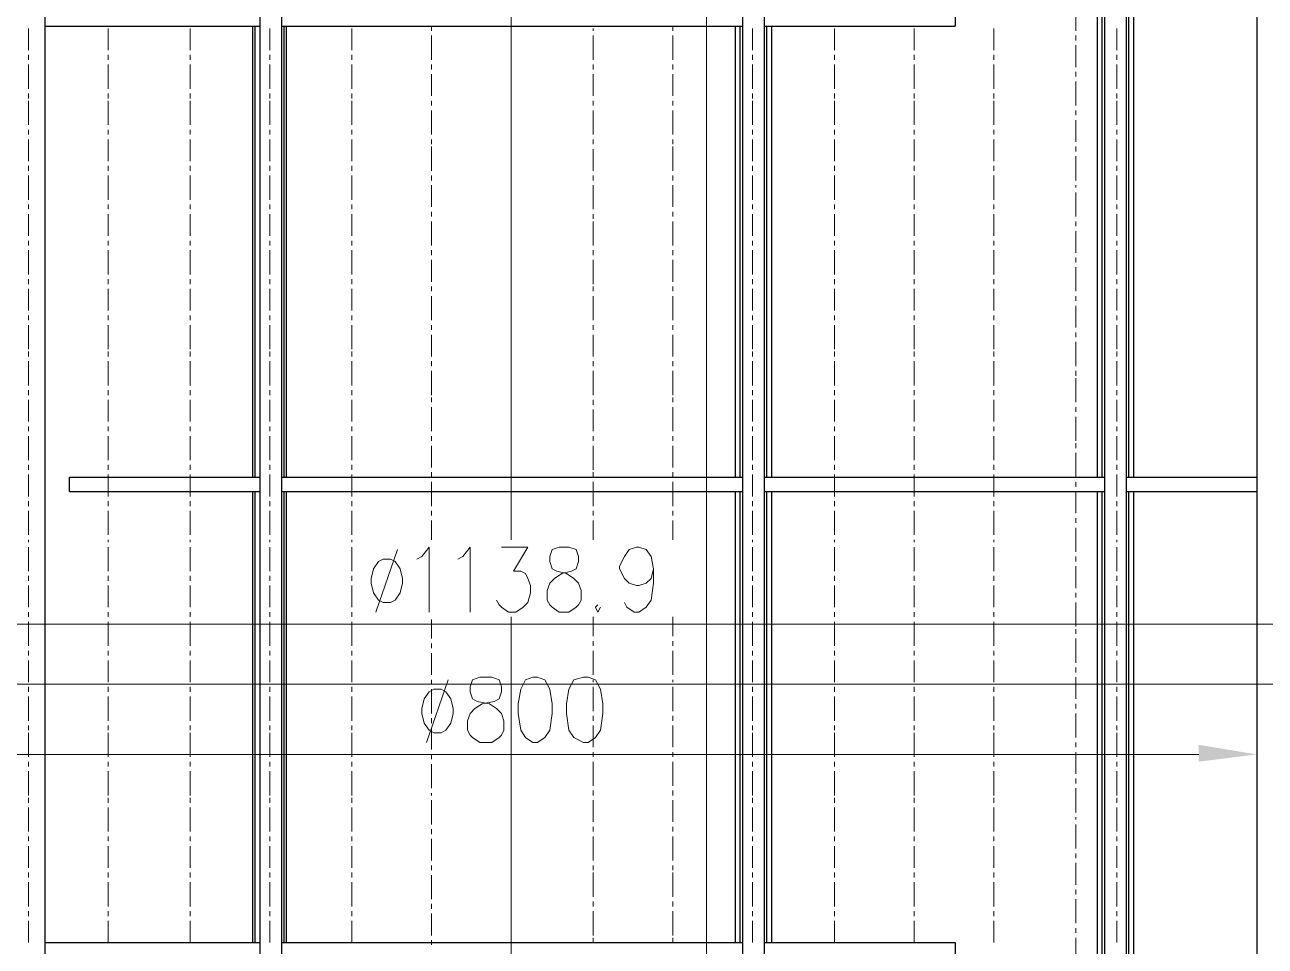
# Model space of a CAD drawing. Header units: millimetres. Extents: x 0 to 825, y 0 to 1167.
# Drawn here: x 196.6 to 289.1, y 680.6 to 749.4 of the extents above; entities that cross this region are included whole.
import ezdxf

# ---------------------------------------------------------------- set-up
doc = ezdxf.new("R2010")
doc.units = ezdxf.units.MM
doc.layers.add('1', color=7, linetype='Continuous')

msp = doc.modelspace()

# ---------------------------------------------------------------- hatches: boundary and pattern name
h = msp.add_hatch(color=0)
h.dxf.hatch_style = 2
h.paths.add_polyline_path([(284.181732, 695.661732), (284.181732, 694.401732), (288.501732, 694.941732)])

# ---------------------------------------------------------------- linework, layer by layer
at = {"layer": '1', "color": 30, "lineweight": 9}
for points in [[(247.461732, 0.141732), (247.461732, 1166.901732)], [(824.541732, 700.197732), (0.141732, 700.197732)]]:
    msp.add_lwpolyline(points, dxfattribs=at)
at = {"layer": '1', "color": 0, "lineweight": 25}
for points in [[(198.141732, 454.281732), (198.141732, 939.561732)], [(288.501732, 933.621732), (288.501732, 491.361732)], [(214.161732, 458.781732), (214.161732, 888.801732)], [(215.781732, 458.781732), (215.781732, 888.801732)], [(250.161732, 458.781732), (250.161732, 888.801732)], [(251.781732, 458.781732), (251.781732, 888.801732)], [(277.161732, 458.781732), (277.161732, 854.241732)], [(278.781732, 458.781732), (278.781732, 854.241732)], [(276.621732, 715.641732), (276.621732, 783.681732)], [(276.981732, 715.641732), (276.981732, 783.681732)], [(278.961732, 715.641732), (278.961732, 783.681732)], [(279.321732, 715.641732), (279.321732, 783.681732)], [(251.781732, 750.381732), (266.001732, 750.381732), (266.001732, 749.301732)], [(198.141732, 749.301732), (214.161732, 749.301732)], [(213.621732, 715.641732), (213.621732, 749.301732)], [(213.801732, 715.641732), (213.801732, 749.301732)], [(215.781732, 749.301732), (250.161732, 749.301732)], [(215.961732, 715.641732), (215.961732, 749.301732)], [(216.141732, 715.641732), (216.141732, 749.301732)], [(249.621732, 715.641732), (249.621732, 749.301732)], [(249.981732, 715.641732), (249.981732, 749.301732)], [(251.781732, 749.301732), (266.001732, 749.301732)], [(251.961732, 715.641732), (251.961732, 749.301732)], [(252.321732, 715.641732), (252.321732, 749.301732)], [(199.941732, 714.561732), (199.941732, 715.641732), (214.161732, 715.641732)], [(215.781732, 715.641732), (250.161732, 715.641732)], [(251.781732, 715.641732), (277.161732, 715.641732)], [(278.781732, 715.641732), (288.501732, 715.641732)], [(199.941732, 714.561732), (214.161732, 714.561732)], [(213.621732, 680.901732), (213.621732, 714.561732)], [(213.801732, 680.901732), (213.801732, 714.561732)], [(215.781732, 714.561732), (250.161732, 714.561732)], [(215.961732, 680.901732), (215.961732, 714.561732)], [(216.141732, 680.901732), (216.141732, 714.561732)], [(249.621732, 680.901732), (249.621732, 714.561732)], [(249.981732, 680.901732), (249.981732, 714.561732)], [(251.781732, 714.561732), (277.161732, 714.561732)], [(251.961732, 680.901732), (251.961732, 714.561732)], [(252.321732, 680.901732), (252.321732, 714.561732)], [(276.621732, 646.341732), (276.621732, 714.561732)], [(276.981732, 646.341732), (276.981732, 714.561732)], [(278.781732, 714.561732), (288.501732, 714.561732)], [(278.961732, 646.341732), (278.961732, 714.561732)], [(279.321732, 646.341732), (279.321732, 714.561732)], [(198.141732, 680.901732), (214.161732, 680.901732)], [(215.781732, 680.901732), (250.161732, 680.901732)], [(251.781732, 680.901732), (266.001732, 680.901732), (266.001732, 679.821732)]]:
    msp.add_lwpolyline(points, dxfattribs=at)
at = {"layer": '1', "color": 0, "lineweight": 9}
for points in [[(232.881732, 755.781732), (232.881732, 710.961732)], [(275.001732, 748.941732), (275.001732, 750.741732)], [(196.881732, 747.501732), (196.881732, 749.121732)], [(202.821732, 747.501732), (202.821732, 749.121732)], [(208.941732, 747.501732), (208.941732, 749.121732)], [(214.881732, 747.501732), (214.881732, 749.121732)], [(221.001732, 747.501732), (221.001732, 749.121732)], [(226.941732, 748.941732), (226.941732, 749.301732)], [(226.941732, 746.781732), (226.941732, 748.581732)], [(239.001732, 748.941732), (239.001732, 749.121732)], [(239.001732, 746.781732), (239.001732, 748.581732)], [(244.941732, 748.941732), (244.941732, 749.301732)], [(244.941732, 746.781732), (244.941732, 748.581732)], [(250.881732, 747.501732), (250.881732, 749.121732)], [(257.001732, 747.501732), (257.001732, 749.121732)], [(262.941732, 747.501732), (262.941732, 749.121732)], [(268.881732, 747.501732), (268.881732, 749.121732)], [(275.001732, 748.221732), (275.001732, 748.581732)], [(278.061732, 747.501732), (278.061732, 749.121732)], [(275.001732, 746.241732), (275.001732, 747.861732)], [(196.881732, 746.781732), (196.881732, 747.141732)], [(202.821732, 746.781732), (202.821732, 747.141732)], [(208.941732, 746.781732), (208.941732, 747.141732)], [(214.881732, 746.781732), (214.881732, 747.141732)], [(221.001732, 746.781732), (221.001732, 747.141732)], [(250.881732, 746.781732), (250.881732, 747.141732)], [(257.001732, 746.781732), (257.001732, 747.141732)], [(262.941732, 746.781732), (262.941732, 747.141732)], [(268.881732, 746.781732), (268.881732, 747.141732)], [(278.061732, 746.781732), (278.061732, 747.141732)], [(196.881732, 744.621732), (196.881732, 746.421732)], [(202.821732, 744.621732), (202.821732, 746.421732)], [(208.941732, 744.621732), (208.941732, 746.421732)], [(214.881732, 744.621732), (214.881732, 746.421732)], [(221.001732, 744.621732), (221.001732, 746.421732)], [(226.941732, 746.061732), (226.941732, 746.421732)], [(239.001732, 746.061732), (239.001732, 746.421732)], [(244.941732, 746.061732), (244.941732, 746.421732)], [(250.881732, 744.621732), (250.881732, 746.421732)], [(257.001732, 744.621732), (257.001732, 746.421732)], [(262.941732, 744.621732), (262.941732, 746.421732)], [(268.881732, 744.621732), (268.881732, 746.421732)], [(275.001732, 745.521732), (275.001732, 745.881732)], [(278.061732, 744.621732), (278.061732, 746.421732)], [(226.941732, 744.081732), (226.941732, 745.701732)], [(239.001732, 744.081732), (239.001732, 745.701732)], [(244.941732, 744.081732), (244.941732, 745.701732)], [(275.001732, 743.361732), (275.001732, 745.161732)], [(196.881732, 743.901732), (196.881732, 744.261732)], [(202.821732, 743.901732), (202.821732, 744.261732)], [(208.941732, 743.901732), (208.941732, 744.261732)], [(214.881732, 743.901732), (214.881732, 744.261732)], [(221.001732, 743.901732), (221.001732, 744.261732)], [(250.881732, 743.901732), (250.881732, 744.261732)], [(257.001732, 743.901732), (257.001732, 744.261732)], [(262.941732, 743.901732), (262.941732, 744.261732)], [(268.881732, 743.901732), (268.881732, 744.261732)], [(278.061732, 743.901732), (278.061732, 744.261732)], [(196.881732, 741.921732), (196.881732, 743.721732)], [(202.821732, 741.921732), (202.821732, 743.721732)], [(208.941732, 741.921732), (208.941732, 743.721732)], [(214.881732, 741.921732), (214.881732, 743.721732)], [(221.001732, 741.921732), (221.001732, 743.721732)], [(226.941732, 743.361732), (226.941732, 743.721732)], [(226.941732, 741.201732), (226.941732, 743.001732)], [(239.001732, 743.361732), (239.001732, 743.721732)], [(239.001732, 741.201732), (239.001732, 743.001732)], [(244.941732, 743.361732), (244.941732, 743.721732)], [(244.941732, 741.201732), (244.941732, 743.001732)], [(250.881732, 741.921732), (250.881732, 743.721732)], [(257.001732, 741.921732), (257.001732, 743.721732)], [(262.941732, 741.921732), (262.941732, 743.721732)], [(268.881732, 741.921732), (268.881732, 743.721732)], [(275.001732, 742.641732), (275.001732, 743.001732)], [(278.061732, 741.921732), (278.061732, 743.721732)], [(275.001732, 740.661732), (275.001732, 742.281732)], [(196.881732, 741.201732), (196.881732, 741.561732)], [(202.821732, 741.201732), (202.821732, 741.561732)], [(208.941732, 741.201732), (208.941732, 741.561732)], [(214.881732, 741.201732), (214.881732, 741.561732)], [(221.001732, 741.201732), (221.001732, 741.561732)], [(250.881732, 741.201732), (250.881732, 741.561732)], [(257.001732, 741.201732), (257.001732, 741.561732)], [(262.941732, 741.201732), (262.941732, 741.561732)], [(268.881732, 741.201732), (268.881732, 741.561732)], [(278.061732, 741.201732), (278.061732, 741.561732)], [(196.881732, 739.221732), (196.881732, 740.841732)], [(202.821732, 739.221732), (202.821732, 740.841732)], [(208.941732, 739.221732), (208.941732, 740.841732)], [(214.881732, 739.221732), (214.881732, 740.841732)], [(221.001732, 739.221732), (221.001732, 740.841732)], [(226.941732, 740.481732), (226.941732, 740.841732)], [(226.941732, 738.501732), (226.941732, 740.301732)], [(239.001732, 740.481732), (239.001732, 740.841732)], [(244.941732, 740.481732), (244.941732, 740.841732)], [(244.941732, 738.501732), (244.941732, 740.301732)], [(250.881732, 739.221732), (250.881732, 740.841732)], [(257.001732, 739.221732), (257.001732, 740.841732)], [(262.941732, 739.221732), (262.941732, 740.841732)], [(268.881732, 739.221732), (268.881732, 740.841732)], [(275.001732, 739.941732), (275.001732, 740.301732)], [(278.061732, 739.221732), (278.061732, 740.841732)], [(239.001732, 738.501732), (239.001732, 740.121732)], [(275.001732, 737.781732), (275.001732, 739.581732)], [(196.881732, 738.501732), (196.881732, 738.861732)], [(202.821732, 738.501732), (202.821732, 738.861732)], [(208.941732, 738.501732), (208.941732, 738.861732)], [(214.881732, 738.501732), (214.881732, 738.861732)], [(221.001732, 738.501732), (221.001732, 738.861732)], [(250.881732, 738.501732), (250.881732, 738.861732)], [(257.001732, 738.501732), (257.001732, 738.861732)], [(262.941732, 738.501732), (262.941732, 738.861732)], [(268.881732, 738.501732), (268.881732, 738.861732)], [(278.061732, 738.501732), (278.061732, 738.861732)], [(196.881732, 736.341732), (196.881732, 738.141732)], [(202.821732, 736.341732), (202.821732, 738.141732)], [(208.941732, 736.341732), (208.941732, 738.141732)], [(214.881732, 736.341732), (214.881732, 738.141732)], [(221.001732, 736.341732), (221.001732, 738.141732)], [(226.941732, 737.781732), (226.941732, 738.141732)], [(226.941732, 735.801732), (226.941732, 737.421732)], [(239.001732, 737.781732), (239.001732, 738.141732)], [(239.001732, 735.621732), (239.001732, 737.421732)], [(244.941732, 737.781732), (244.941732, 738.141732)], [(244.941732, 735.801732), (244.941732, 737.421732)], [(250.881732, 736.341732), (250.881732, 738.141732)], [(257.001732, 736.341732), (257.001732, 738.141732)], [(262.941732, 736.341732), (262.941732, 738.141732)], [(268.881732, 736.341732), (268.881732, 738.141732)], [(275.001732, 737.241732), (275.001732, 737.421732)], [(278.061732, 736.341732), (278.061732, 738.141732)], [(275.001732, 735.081732), (275.001732, 736.881732)], [(196.881732, 735.621732), (196.881732, 735.981732)], [(202.821732, 735.621732), (202.821732, 735.981732)], [(208.941732, 735.621732), (208.941732, 735.981732)], [(214.881732, 735.621732), (214.881732, 735.981732)], [(221.001732, 735.621732), (221.001732, 735.981732)], [(250.881732, 735.621732), (250.881732, 735.981732)], [(257.001732, 735.621732), (257.001732, 735.981732)], [(262.941732, 735.621732), (262.941732, 735.981732)], [(268.881732, 735.621732), (268.881732, 735.981732)], [(278.061732, 735.621732), (278.061732, 735.981732)], [(196.881732, 733.641732), (196.881732, 735.261732)], [(202.821732, 733.641732), (202.821732, 735.261732)], [(208.941732, 733.641732), (208.941732, 735.261732)], [(214.881732, 733.641732), (214.881732, 735.261732)], [(221.001732, 733.641732), (221.001732, 735.261732)], [(226.941732, 735.081732), (226.941732, 735.441732)], [(226.941732, 732.921732), (226.941732, 734.721732)], [(239.001732, 734.901732), (239.001732, 735.261732)], [(239.001732, 732.921732), (239.001732, 734.721732)], [(244.941732, 735.081732), (244.941732, 735.441732)], [(244.941732, 732.921732), (244.941732, 734.721732)], [(250.881732, 733.641732), (250.881732, 735.261732)], [(257.001732, 733.641732), (257.001732, 735.261732)], [(262.941732, 733.641732), (262.941732, 735.261732)], [(268.881732, 733.641732), (268.881732, 735.261732)], [(275.001732, 734.361732), (275.001732, 734.721732)], [(278.061732, 733.641732), (278.061732, 735.261732)], [(275.001732, 732.381732), (275.001732, 734.001732)], [(196.881732, 732.921732), (196.881732, 733.281732)], [(202.821732, 732.921732), (202.821732, 733.281732)], [(208.941732, 732.921732), (208.941732, 733.281732)], [(214.881732, 732.921732), (214.881732, 733.281732)], [(221.001732, 732.921732), (221.001732, 733.281732)], [(250.881732, 732.921732), (250.881732, 733.281732)], [(257.001732, 732.921732), (257.001732, 733.281732)], [(262.941732, 732.921732), (262.941732, 733.281732)], [(268.881732, 732.921732), (268.881732, 733.281732)], [(278.061732, 732.921732), (278.061732, 733.281732)], [(196.881732, 730.761732), (196.881732, 732.561732)], [(202.821732, 730.761732), (202.821732, 732.561732)], [(208.941732, 730.761732), (208.941732, 732.561732)], [(214.881732, 730.761732), (214.881732, 732.561732)], [(221.001732, 730.761732), (221.001732, 732.561732)], [(226.941732, 732.201732), (226.941732, 732.561732)], [(226.941732, 730.221732), (226.941732, 731.841732)], [(239.001732, 732.201732), (239.001732, 732.561732)], [(239.001732, 730.041732), (239.001732, 731.841732)], [(244.941732, 732.201732), (244.941732, 732.561732)], [(244.941732, 730.221732), (244.941732, 731.841732)], [(250.881732, 730.761732), (250.881732, 732.561732)], [(257.001732, 730.761732), (257.001732, 732.561732)], [(262.941732, 730.761732), (262.941732, 732.561732)], [(268.881732, 730.761732), (268.881732, 732.561732)], [(275.001732, 731.661732), (275.001732, 732.021732)], [(278.061732, 730.761732), (278.061732, 732.561732)], [(275.001732, 729.501732), (275.001732, 731.301732)], [(196.881732, 730.041732), (196.881732, 730.401732)], [(202.821732, 730.041732), (202.821732, 730.401732)], [(208.941732, 730.041732), (208.941732, 730.401732)], [(214.881732, 730.041732), (214.881732, 730.401732)], [(221.001732, 730.041732), (221.001732, 730.401732)], [(250.881732, 730.041732), (250.881732, 730.401732)], [(257.001732, 730.041732), (257.001732, 730.401732)], [(262.941732, 730.041732), (262.941732, 730.401732)], [(268.881732, 730.041732), (268.881732, 730.401732)], [(278.061732, 730.041732), (278.061732, 730.401732)], [(196.881732, 728.061732), (196.881732, 729.681732)], [(202.821732, 728.061732), (202.821732, 729.681732)], [(208.941732, 728.061732), (208.941732, 729.681732)], [(214.881732, 728.061732), (214.881732, 729.681732)], [(221.001732, 728.061732), (221.001732, 729.681732)], [(226.941732, 729.501732), (226.941732, 729.861732)], [(226.941732, 727.341732), (226.941732, 729.141732)], [(239.001732, 729.501732), (239.001732, 729.861732)], [(239.001732, 727.341732), (239.001732, 729.141732)], [(244.941732, 729.501732), (244.941732, 729.861732)], [(244.941732, 727.341732), (244.941732, 729.141732)], [(250.881732, 728.061732), (250.881732, 729.681732)], [(257.001732, 728.061732), (257.001732, 729.681732)], [(262.941732, 728.061732), (262.941732, 729.681732)], [(268.881732, 728.061732), (268.881732, 729.681732)], [(275.001732, 728.781732), (275.001732, 729.141732)], [(278.061732, 728.061732), (278.061732, 729.681732)], [(275.001732, 726.801732), (275.001732, 728.421732)], [(196.881732, 727.341732), (196.881732, 727.701732)], [(202.821732, 727.341732), (202.821732, 727.701732)], [(208.941732, 727.341732), (208.941732, 727.701732)], [(214.881732, 727.341732), (214.881732, 727.701732)], [(221.001732, 727.341732), (221.001732, 727.701732)], [(250.881732, 727.341732), (250.881732, 727.701732)], [(257.001732, 727.341732), (257.001732, 727.701732)], [(262.941732, 727.341732), (262.941732, 727.701732)], [(268.881732, 727.341732), (268.881732, 727.701732)], [(278.061732, 727.341732), (278.061732, 727.701732)], [(196.881732, 725.181732), (196.881732, 726.981732)], [(202.821732, 725.181732), (202.821732, 726.981732)], [(208.941732, 725.181732), (208.941732, 726.981732)], [(214.881732, 725.181732), (214.881732, 726.981732)], [(221.001732, 725.181732), (221.001732, 726.981732)], [(226.941732, 726.621732), (226.941732, 726.981732)], [(239.001732, 726.621732), (239.001732, 726.981732)], [(244.941732, 726.621732), (244.941732, 726.981732)], [(250.881732, 725.181732), (250.881732, 726.981732)], [(257.001732, 725.181732), (257.001732, 726.981732)], [(262.941732, 725.181732), (262.941732, 726.981732)], [(268.881732, 725.181732), (268.881732, 726.981732)], [(275.001732, 726.081732), (275.001732, 726.441732)], [(278.061732, 725.181732), (278.061732, 726.981732)], [(226.941732, 724.641732), (226.941732, 726.261732)], [(239.001732, 724.641732), (239.001732, 726.261732)], [(244.941732, 724.641732), (244.941732, 726.261732)], [(275.001732, 723.921732), (275.001732, 725.721732)], [(196.881732, 724.641732), (196.881732, 725.001732)], [(202.821732, 724.641732), (202.821732, 725.001732)], [(208.941732, 724.641732), (208.941732, 725.001732)], [(214.881732, 724.641732), (214.881732, 725.001732)], [(221.001732, 724.641732), (221.001732, 725.001732)], [(250.881732, 724.641732), (250.881732, 725.001732)], [(257.001732, 724.641732), (257.001732, 725.001732)], [(262.941732, 724.641732), (262.941732, 725.001732)], [(268.881732, 724.641732), (268.881732, 725.001732)], [(278.061732, 724.641732), (278.061732, 725.001732)], [(196.881732, 722.481732), (196.881732, 724.281732)], [(202.821732, 722.481732), (202.821732, 724.281732)], [(208.941732, 722.481732), (208.941732, 724.281732)], [(214.881732, 722.481732), (214.881732, 724.281732)], [(221.001732, 722.481732), (221.001732, 724.281732)], [(226.941732, 723.921732), (226.941732, 724.281732)], [(226.941732, 721.761732), (226.941732, 723.561732)], [(239.001732, 723.921732), (239.001732, 724.281732)], [(239.001732, 721.761732), (239.001732, 723.561732)], [(244.941732, 723.921732), (244.941732, 724.281732)], [(244.941732, 721.761732), (244.941732, 723.561732)], [(250.881732, 722.481732), (250.881732, 724.281732)], [(257.001732, 722.481732), (257.001732, 724.281732)], [(262.941732, 722.481732), (262.941732, 724.281732)], [(268.881732, 722.481732), (268.881732, 724.281732)], [(275.001732, 723.201732), (275.001732, 723.561732)], [(278.061732, 722.481732), (278.061732, 724.281732)], [(275.001732, 721.221732), (275.001732, 723.021732)], [(196.881732, 721.761732), (196.881732, 722.121732)], [(202.821732, 721.761732), (202.821732, 722.121732)], [(208.941732, 721.761732), (208.941732, 722.121732)], [(214.881732, 721.761732), (214.881732, 722.121732)], [(221.001732, 721.761732), (221.001732, 722.121732)], [(250.881732, 721.761732), (250.881732, 722.121732)], [(257.001732, 721.761732), (257.001732, 722.121732)], [(262.941732, 721.761732), (262.941732, 722.121732)], [(268.881732, 721.761732), (268.881732, 722.121732)], [(278.061732, 721.761732), (278.061732, 722.121732)], [(196.881732, 719.781732), (196.881732, 721.401732)], [(202.821732, 719.781732), (202.821732, 721.401732)], [(208.941732, 719.781732), (208.941732, 721.401732)], [(214.881732, 719.781732), (214.881732, 721.401732)], [(221.001732, 719.781732), (221.001732, 721.401732)], [(226.941732, 721.221732), (226.941732, 721.581732)], [(226.941732, 719.061732), (226.941732, 720.861732)], [(239.001732, 721.041732), (239.001732, 721.401732)], [(244.941732, 721.221732), (244.941732, 721.581732)], [(244.941732, 719.061732), (244.941732, 720.861732)], [(250.881732, 719.781732), (250.881732, 721.401732)], [(257.001732, 719.781732), (257.001732, 721.401732)], [(262.941732, 719.781732), (262.941732, 721.401732)], [(268.881732, 719.781732), (268.881732, 721.401732)], [(275.001732, 720.501732), (275.001732, 720.861732)], [(278.061732, 719.781732), (278.061732, 721.401732)], [(239.001732, 719.061732), (239.001732, 720.681732)], [(275.001732, 718.341732), (275.001732, 720.141732)], [(196.881732, 719.061732), (196.881732, 719.421732)], [(202.821732, 719.061732), (202.821732, 719.421732)], [(208.941732, 719.061732), (208.941732, 719.421732)], [(214.881732, 719.061732), (214.881732, 719.421732)], [(221.001732, 719.061732), (221.001732, 719.421732)], [(250.881732, 719.061732), (250.881732, 719.421732)], [(257.001732, 719.061732), (257.001732, 719.421732)], [(262.941732, 719.061732), (262.941732, 719.421732)], [(268.881732, 719.061732), (268.881732, 719.421732)], [(278.061732, 719.061732), (278.061732, 719.421732)], [(196.881732, 716.901732), (196.881732, 718.701732)], [(202.821732, 716.901732), (202.821732, 718.701732)], [(208.941732, 716.901732), (208.941732, 718.701732)], [(214.881732, 716.901732), (214.881732, 718.701732)], [(221.001732, 716.901732), (221.001732, 718.701732)], [(226.941732, 718.341732), (226.941732, 718.701732)], [(226.941732, 716.361732), (226.941732, 717.981732)], [(239.001732, 718.341732), (239.001732, 718.701732)], [(239.001732, 716.181732), (239.001732, 717.981732)], [(244.941732, 718.341732), (244.941732, 718.701732)], [(244.941732, 716.361732), (244.941732, 717.981732)], [(250.881732, 716.901732), (250.881732, 718.701732)], [(257.001732, 716.901732), (257.001732, 718.701732)], [(262.941732, 716.901732), (262.941732, 718.701732)], [(268.881732, 716.901732), (268.881732, 718.701732)], [(275.001732, 717.801732), (275.001732, 718.161732)], [(278.061732, 716.901732), (278.061732, 718.701732)], [(275.001732, 715.641732), (275.001732, 717.441732)], [(196.881732, 716.181732), (196.881732, 716.541732)], [(202.821732, 716.181732), (202.821732, 716.541732)], [(208.941732, 716.181732), (208.941732, 716.541732)], [(214.881732, 716.181732), (214.881732, 716.541732)], [(221.001732, 716.181732), (221.001732, 716.541732)], [(250.881732, 716.181732), (250.881732, 716.541732)], [(257.001732, 716.181732), (257.001732, 716.541732)], [(262.941732, 716.181732), (262.941732, 716.541732)], [(268.881732, 716.181732), (268.881732, 716.541732)], [(278.061732, 716.181732), (278.061732, 716.541732)], [(196.881732, 714.201732), (196.881732, 715.821732)], [(202.821732, 714.201732), (202.821732, 715.821732)], [(208.941732, 714.201732), (208.941732, 715.821732)], [(214.881732, 714.201732), (214.881732, 715.821732)], [(221.001732, 714.201732), (221.001732, 715.821732)], [(226.941732, 715.641732), (226.941732, 716.001732)], [(226.941732, 713.481732), (226.941732, 715.281732)], [(239.001732, 715.641732), (239.001732, 716.001732)], [(239.001732, 713.481732), (239.001732, 715.281732)], [(244.941732, 715.641732), (244.941732, 716.001732)], [(244.941732, 713.481732), (244.941732, 715.281732)], [(250.881732, 714.201732), (250.881732, 715.821732)], [(257.001732, 714.201732), (257.001732, 715.821732)], [(262.941732, 714.201732), (262.941732, 715.821732)], [(268.881732, 714.201732), (268.881732, 715.821732)], [(275.001732, 714.921732), (275.001732, 715.281732)], [(278.061732, 714.201732), (278.061732, 715.821732)], [(275.001732, 712.941732), (275.001732, 714.561732)], [(196.881732, 713.481732), (196.881732, 713.841732)], [(202.821732, 713.481732), (202.821732, 713.841732)], [(208.941732, 713.481732), (208.941732, 713.841732)], [(214.881732, 713.481732), (214.881732, 713.841732)], [(221.001732, 713.481732), (221.001732, 713.841732)], [(250.881732, 713.481732), (250.881732, 713.841732)], [(257.001732, 713.481732), (257.001732, 713.841732)], [(262.941732, 713.481732), (262.941732, 713.841732)], [(268.881732, 713.481732), (268.881732, 713.841732)], [(278.061732, 713.481732), (278.061732, 713.841732)], [(196.881732, 711.321732), (196.881732, 713.121732)], [(202.821732, 711.321732), (202.821732, 713.121732)], [(208.941732, 711.321732), (208.941732, 713.121732)], [(214.881732, 711.321732), (214.881732, 713.121732)], [(221.001732, 711.321732), (221.001732, 713.121732)], [(226.941732, 712.761732), (226.941732, 713.121732)], [(239.001732, 712.761732), (239.001732, 713.121732)], [(244.941732, 712.761732), (244.941732, 713.121732)], [(250.881732, 711.321732), (250.881732, 713.121732)], [(257.001732, 711.321732), (257.001732, 713.121732)], [(262.941732, 711.321732), (262.941732, 713.121732)], [(268.881732, 711.321732), (268.881732, 713.121732)], [(275.001732, 712.221732), (275.001732, 712.581732)], [(278.061732, 711.321732), (278.061732, 713.121732)], [(226.941732, 710.961732), (226.941732, 712.401732)], [(239.001732, 710.961732), (239.001732, 712.401732)], [(244.941732, 710.961732), (244.941732, 712.401732)], [(275.001732, 710.061732), (275.001732, 711.861732)], [(196.881732, 710.781732), (196.881732, 710.961732)], [(202.821732, 710.781732), (202.821732, 710.961732)], [(208.941732, 710.781732), (208.941732, 710.961732)], [(214.881732, 710.781732), (214.881732, 710.961732)], [(221.001732, 710.781732), (221.001732, 710.961732)], [(250.881732, 710.781732), (250.881732, 710.961732)], [(257.001732, 710.781732), (257.001732, 710.961732)], [(262.941732, 710.781732), (262.941732, 710.961732)], [(268.881732, 710.781732), (268.881732, 710.961732)], [(278.061732, 710.781732), (278.061732, 710.961732)], [(196.881732, 708.621732), (196.881732, 710.421732)], [(202.821732, 708.621732), (202.821732, 710.421732)], [(208.941732, 708.621732), (208.941732, 710.421732)], [(214.881732, 708.621732), (214.881732, 710.421732)], [(221.001732, 708.621732), (221.001732, 710.421732)], [(224.421732, 710.241732), (222.801732, 705.561732)], [(225.861732, 709.521732), (226.221732, 709.701732), (226.761732, 710.421732), (226.761732, 705.561732)], [(228.921732, 709.521732), (229.281732, 709.701732), (229.821732, 710.421732), (229.821732, 705.561732)], [(232.161732, 710.421732), (234.141732, 710.421732), (233.061732, 708.621732), (233.601732, 708.621732), (233.961732, 708.441732), (234.141732, 708.081732), (234.321732, 707.541732), (234.321732, 707.001732), (234.141732, 706.281732), (233.781732, 705.921732), (233.241732, 705.561732), (232.701732, 705.561732), (232.161732, 705.921732), (231.981732, 706.101732), (231.801732, 706.461732)], [(236.481732, 710.421732), (235.941732, 710.241732), (235.761732, 709.701732), (235.761732, 709.341732), (235.941732, 708.801732), (236.301732, 708.621732), (237.021732, 708.441732), (237.561732, 708.081732), (237.921732, 707.721732), (238.101732, 707.181732), (238.101732, 706.461732), (237.921732, 706.101732), (237.741732, 705.921732), (237.201732, 705.561732), (236.481732, 705.561732), (235.941732, 705.921732), (235.761732, 706.101732), (235.581732, 706.461732), (235.581732, 707.181732), (235.761732, 707.721732), (236.121732, 708.081732), (236.661732, 708.441732), (237.381732, 708.621732), (237.741732, 708.801732), (237.921732, 709.341732), (237.921732, 709.701732), (237.741732, 710.241732), (237.201732, 710.421732), (236.481732, 710.421732)], [(243.501732, 708.801732), (243.321732, 708.081732), (242.961732, 707.721732), (242.421732, 707.541732), (242.241732, 707.541732), (241.701732, 707.721732), (241.341732, 708.081732), (240.981732, 708.801732), (240.981732, 708.981732), (241.341732, 709.701732), (241.701732, 710.241732), (242.241732, 710.421732), (242.421732, 710.421732), (242.961732, 710.241732), (243.321732, 709.701732), (243.501732, 708.801732), (243.501732, 707.721732), (243.321732, 706.461732), (242.961732, 705.921732), (242.421732, 705.561732), (242.061732, 705.561732), (241.521732, 705.921732), (241.341732, 706.281732)], [(250.881732, 708.621732), (250.881732, 710.421732)], [(257.001732, 708.621732), (257.001732, 710.421732)], [(262.941732, 708.621732), (262.941732, 710.421732)], [(268.881732, 708.621732), (268.881732, 710.421732)], [(275.001732, 709.341732), (275.001732, 709.701732)], [(278.061732, 708.621732), (278.061732, 710.421732)], [(223.341732, 709.521732), (222.981732, 709.341732), (222.621732, 708.801732), (222.441732, 708.081732), (222.441732, 707.721732), (222.621732, 707.001732), (222.981732, 706.461732), (223.341732, 706.281732), (223.881732, 706.281732), (224.241732, 706.461732), (224.601732, 707.001732), (224.781732, 707.721732), (224.781732, 708.081732), (224.601732, 708.801732), (224.241732, 709.341732), (223.881732, 709.521732), (223.341732, 709.521732)], [(275.001732, 707.361732), (275.001732, 708.981732)], [(196.881732, 707.901732), (196.881732, 708.261732)], [(202.821732, 707.901732), (202.821732, 708.261732)], [(208.941732, 707.901732), (208.941732, 708.261732)], [(214.881732, 707.901732), (214.881732, 708.261732)], [(221.001732, 707.901732), (221.001732, 708.261732)], [(250.881732, 707.901732), (250.881732, 708.261732)], [(257.001732, 707.901732), (257.001732, 708.261732)], [(262.941732, 707.901732), (262.941732, 708.261732)], [(268.881732, 707.901732), (268.881732, 708.261732)], [(278.061732, 707.901732), (278.061732, 708.261732)], [(196.881732, 705.921732), (196.881732, 707.541732)], [(202.821732, 705.921732), (202.821732, 707.541732)], [(208.941732, 705.921732), (208.941732, 707.541732)], [(214.881732, 705.921732), (214.881732, 707.541732)], [(221.001732, 705.921732), (221.001732, 707.541732)], [(250.881732, 705.921732), (250.881732, 707.541732)], [(257.001732, 705.921732), (257.001732, 707.541732)], [(262.941732, 705.921732), (262.941732, 707.541732)], [(268.881732, 705.921732), (268.881732, 707.541732)], [(275.001732, 706.641732), (275.001732, 707.001732)], [(278.061732, 705.921732), (278.061732, 707.541732)], [(239.361732, 706.101732), (239.181732, 705.921732), (239.361732, 705.561732), (239.541732, 705.921732)], [(275.001732, 704.481732), (275.001732, 706.281732)], [(196.881732, 705.201732), (196.881732, 705.561732)], [(202.821732, 705.201732), (202.821732, 705.561732)], [(208.941732, 705.201732), (208.941732, 705.561732)], [(214.881732, 705.201732), (214.881732, 705.561732)], [(221.001732, 705.201732), (221.001732, 705.561732)], [(226.941732, 703.581732), (226.941732, 705.021732)], [(232.881732, 705.201732), (232.881732, 648.501732)], [(239.001732, 703.761732), (239.001732, 705.201732)], [(244.941732, 703.761732), (244.941732, 705.201732)], [(250.881732, 705.201732), (250.881732, 705.561732)], [(257.001732, 705.201732), (257.001732, 705.561732)], [(262.941732, 705.201732), (262.941732, 705.561732)], [(268.881732, 705.201732), (268.881732, 705.561732)], [(278.061732, 705.201732), (278.061732, 705.561732)], [(157.641732, 704.661732), (308.301732, 704.661732)], [(196.881732, 703.041732), (196.881732, 704.841732)], [(202.821732, 703.041732), (202.821732, 704.841732)], [(208.941732, 703.041732), (208.941732, 704.841732)], [(214.881732, 703.041732), (214.881732, 704.841732)], [(221.001732, 703.041732), (221.001732, 704.841732)], [(250.881732, 703.041732), (250.881732, 704.841732)], [(257.001732, 703.041732), (257.001732, 704.841732)], [(262.941732, 703.041732), (262.941732, 704.841732)], [(268.881732, 703.041732), (268.881732, 704.841732)], [(275.001732, 703.941732), (275.001732, 704.301732)], [(278.061732, 703.041732), (278.061732, 704.841732)], [(226.941732, 702.861732), (226.941732, 703.221732)], [(239.001732, 703.041732), (239.001732, 703.401732)], [(244.941732, 703.041732), (244.941732, 703.401732)], [(275.001732, 701.781732), (275.001732, 703.581732)], [(196.881732, 702.321732), (196.881732, 702.681732)], [(202.821732, 702.321732), (202.821732, 702.681732)], [(208.941732, 702.321732), (208.941732, 702.681732)], [(214.881732, 702.321732), (214.881732, 702.681732)], [(221.001732, 702.321732), (221.001732, 702.681732)], [(226.941732, 700.881732), (226.941732, 702.501732)], [(239.001732, 700.881732), (239.001732, 702.681732)], [(244.941732, 700.881732), (244.941732, 702.681732)], [(250.881732, 702.321732), (250.881732, 702.681732)], [(257.001732, 702.321732), (257.001732, 702.681732)], [(262.941732, 702.321732), (262.941732, 702.681732)], [(268.881732, 702.321732), (268.881732, 702.681732)], [(278.061732, 702.321732), (278.061732, 702.681732)], [(196.881732, 700.341732), (196.881732, 701.961732)], [(202.821732, 700.341732), (202.821732, 701.961732)], [(208.941732, 700.341732), (208.941732, 701.961732)], [(214.881732, 700.341732), (214.881732, 701.961732)], [(221.001732, 700.341732), (221.001732, 701.961732)], [(250.881732, 700.341732), (250.881732, 701.961732)], [(257.001732, 700.341732), (257.001732, 701.961732)], [(262.941732, 700.341732), (262.941732, 701.961732)], [(268.881732, 700.341732), (268.881732, 701.961732)], [(275.001732, 701.061732), (275.001732, 701.421732)], [(278.061732, 700.341732), (278.061732, 701.961732)], [(228.201732, 700.521732), (226.581732, 695.841732)], [(226.941732, 700.161732), (226.941732, 700.521732)], [(230.541732, 700.701732), (230.001732, 700.521732), (229.821732, 699.981732), (229.821732, 699.621732), (230.001732, 699.081732), (230.361732, 698.901732), (231.261732, 698.721732), (231.801732, 698.361732), (232.161732, 698.001732), (232.341732, 697.461732), (232.341732, 696.741732), (232.161732, 696.381732), (231.981732, 696.201732), (231.441732, 695.841732), (230.541732, 695.841732), (230.001732, 696.201732), (229.821732, 696.381732), (229.641732, 696.741732), (229.641732, 697.461732), (229.821732, 698.001732), (230.181732, 698.361732), (230.721732, 698.721732), (231.621732, 698.901732), (231.981732, 699.081732), (232.161732, 699.621732), (232.161732, 699.981732), (231.981732, 700.521732), (231.441732, 700.701732), (230.541732, 700.701732)], [(234.501732, 700.701732), (233.961732, 700.521732), (233.601732, 699.801732), (233.421732, 698.721732), (233.421732, 698.001732), (233.601732, 696.741732), (233.961732, 696.201732), (234.501732, 695.841732), (234.861732, 695.841732), (235.401732, 696.201732), (235.761732, 696.741732), (235.941732, 698.001732), (235.941732, 698.721732), (235.761732, 699.801732), (235.401732, 700.521732), (234.861732, 700.701732), (234.501732, 700.701732)], [(238.281732, 700.701732), (237.561732, 700.521732), (237.201732, 699.801732), (237.021732, 698.721732), (237.021732, 698.001732), (237.201732, 696.741732), (237.561732, 696.201732), (238.281732, 695.841732), (238.641732, 695.841732), (239.181732, 696.201732), (239.541732, 696.741732), (239.721732, 698.001732), (239.721732, 698.721732), (239.541732, 699.801732), (239.181732, 700.521732), (238.641732, 700.701732), (238.281732, 700.701732)], [(239.001732, 700.341732), (239.001732, 700.521732)], [(244.941732, 700.341732), (244.941732, 700.521732)], [(275.001732, 699.081732), (275.001732, 700.701732)], [(196.881732, 699.621732), (196.881732, 699.981732)], [(202.821732, 699.621732), (202.821732, 699.981732)], [(208.941732, 699.621732), (208.941732, 699.981732)], [(214.881732, 699.621732), (214.881732, 699.981732)], [(221.001732, 699.621732), (221.001732, 699.981732)], [(227.121732, 699.801732), (226.761732, 699.621732), (226.401732, 699.081732), (226.221732, 698.361732), (226.221732, 698.001732), (226.401732, 697.281732), (226.761732, 696.741732), (227.121732, 696.561732), (227.661732, 696.561732), (228.021732, 696.741732), (228.381732, 697.281732), (228.561732, 698.001732), (228.561732, 698.361732), (228.381732, 699.081732), (228.021732, 699.621732), (227.661732, 699.801732), (227.121732, 699.801732)], [(226.941732, 698.001732), (226.941732, 699.801732)], [(239.001732, 698.181732), (239.001732, 699.981732)], [(244.941732, 698.181732), (244.941732, 699.981732)], [(250.881732, 699.621732), (250.881732, 699.981732)], [(257.001732, 699.621732), (257.001732, 699.981732)], [(262.941732, 699.621732), (262.941732, 699.981732)], [(268.881732, 699.621732), (268.881732, 699.981732)], [(278.061732, 699.621732), (278.061732, 699.981732)], [(196.881732, 697.461732), (196.881732, 699.261732)], [(202.821732, 697.461732), (202.821732, 699.261732)], [(208.941732, 697.461732), (208.941732, 699.261732)], [(214.881732, 697.461732), (214.881732, 699.261732)], [(221.001732, 697.461732), (221.001732, 699.261732)], [(250.881732, 697.461732), (250.881732, 699.261732)], [(257.001732, 697.461732), (257.001732, 699.261732)], [(262.941732, 697.461732), (262.941732, 699.261732)], [(268.881732, 697.461732), (268.881732, 699.261732)], [(275.001732, 698.361732), (275.001732, 698.721732)], [(278.061732, 697.461732), (278.061732, 699.261732)], [(226.941732, 697.281732), (226.941732, 697.641732)], [(239.001732, 697.461732), (239.001732, 697.821732)], [(244.941732, 697.461732), (244.941732, 697.821732)], [(275.001732, 696.201732), (275.001732, 698.001732)], [(196.881732, 696.741732), (196.881732, 697.101732)], [(202.821732, 696.741732), (202.821732, 697.101732)], [(208.941732, 696.741732), (208.941732, 697.101732)], [(214.881732, 696.741732), (214.881732, 697.101732)], [(221.001732, 696.741732), (221.001732, 697.101732)], [(226.941732, 695.301732), (226.941732, 696.921732)], [(239.001732, 695.481732), (239.001732, 697.101732)], [(244.941732, 695.481732), (244.941732, 697.101732)], [(250.881732, 696.741732), (250.881732, 697.101732)], [(257.001732, 696.741732), (257.001732, 697.101732)], [(262.941732, 696.741732), (262.941732, 697.101732)], [(268.881732, 696.741732), (268.881732, 697.101732)], [(278.061732, 696.741732), (278.061732, 697.101732)], [(196.881732, 694.761732), (196.881732, 696.561732)], [(202.821732, 694.761732), (202.821732, 696.561732)], [(208.941732, 694.761732), (208.941732, 696.561732)], [(214.881732, 694.761732), (214.881732, 696.561732)], [(221.001732, 694.761732), (221.001732, 696.561732)], [(250.881732, 694.761732), (250.881732, 696.561732)], [(257.001732, 694.761732), (257.001732, 696.561732)], [(262.941732, 694.761732), (262.941732, 696.561732)], [(268.881732, 694.761732), (268.881732, 696.561732)], [(275.001732, 695.481732), (275.001732, 695.841732)], [(278.061732, 694.761732), (278.061732, 696.561732)], [(288.501732, 694.041732), (288.501732, 695.841732)], [(181.581732, 694.941732), (284.181732, 694.941732)], [(226.941732, 694.581732), (226.941732, 694.941732)], [(239.001732, 694.761732), (239.001732, 695.121732)], [(244.941732, 694.761732), (244.941732, 695.121732)], [(275.001732, 693.501732), (275.001732, 695.121732)], [(196.881732, 694.041732), (196.881732, 694.401732)], [(202.821732, 694.041732), (202.821732, 694.401732)], [(208.941732, 694.041732), (208.941732, 694.401732)], [(214.881732, 694.041732), (214.881732, 694.401732)], [(221.001732, 694.041732), (221.001732, 694.401732)], [(226.941732, 692.421732), (226.941732, 694.221732)], [(239.001732, 692.601732), (239.001732, 694.401732)], [(244.941732, 692.601732), (244.941732, 694.401732)], [(250.881732, 694.041732), (250.881732, 694.401732)], [(257.001732, 694.041732), (257.001732, 694.401732)], [(262.941732, 694.041732), (262.941732, 694.401732)], [(268.881732, 694.041732), (268.881732, 694.401732)], [(278.061732, 694.041732), (278.061732, 694.401732)], [(196.881732, 691.881732), (196.881732, 693.681732)], [(202.821732, 691.881732), (202.821732, 693.681732)], [(208.941732, 691.881732), (208.941732, 693.681732)], [(214.881732, 691.881732), (214.881732, 693.681732)], [(221.001732, 691.881732), (221.001732, 693.681732)], [(250.881732, 691.881732), (250.881732, 693.681732)], [(257.001732, 691.881732), (257.001732, 693.681732)], [(262.941732, 691.881732), (262.941732, 693.681732)], [(268.881732, 691.881732), (268.881732, 693.681732)], [(275.001732, 692.781732), (275.001732, 693.141732)], [(278.061732, 691.881732), (278.061732, 693.681732)], [(226.941732, 691.881732), (226.941732, 692.061732)], [(239.001732, 691.881732), (239.001732, 692.241732)], [(244.941732, 691.881732), (244.941732, 692.241732)], [(275.001732, 690.621732), (275.001732, 692.421732)], [(196.881732, 691.341732), (196.881732, 691.701732)], [(202.821732, 691.341732), (202.821732, 691.701732)], [(208.941732, 691.341732), (208.941732, 691.701732)], [(214.881732, 691.341732), (214.881732, 691.701732)], [(221.001732, 691.341732), (221.001732, 691.701732)], [(226.941732, 689.721732), (226.941732, 691.521732)], [(239.001732, 689.901732), (239.001732, 691.521732)], [(244.941732, 689.901732), (244.941732, 691.521732)], [(250.881732, 691.341732), (250.881732, 691.701732)], [(257.001732, 691.341732), (257.001732, 691.701732)], [(262.941732, 691.341732), (262.941732, 691.701732)], [(268.881732, 691.341732), (268.881732, 691.701732)], [(278.061732, 691.341732), (278.061732, 691.701732)], [(196.881732, 689.181732), (196.881732, 690.981732)], [(202.821732, 689.181732), (202.821732, 690.981732)], [(208.941732, 689.181732), (208.941732, 690.981732)], [(214.881732, 689.181732), (214.881732, 690.981732)], [(221.001732, 689.181732), (221.001732, 690.981732)], [(250.881732, 689.181732), (250.881732, 690.981732)], [(257.001732, 689.181732), (257.001732, 690.981732)], [(262.941732, 689.181732), (262.941732, 690.981732)], [(268.881732, 689.181732), (268.881732, 690.981732)], [(275.001732, 690.081732), (275.001732, 690.261732)], [(278.061732, 689.181732), (278.061732, 690.981732)], [(226.941732, 689.001732), (226.941732, 689.361732)], [(239.001732, 689.181732), (239.001732, 689.541732)], [(244.941732, 689.181732), (244.941732, 689.541732)], [(275.001732, 687.921732), (275.001732, 689.721732)], [(196.881732, 688.461732), (196.881732, 688.821732)], [(202.821732, 688.461732), (202.821732, 688.821732)], [(208.941732, 688.461732), (208.941732, 688.821732)], [(214.881732, 688.461732), (214.881732, 688.821732)], [(221.001732, 688.461732), (221.001732, 688.821732)], [(226.941732, 687.021732), (226.941732, 688.641732)], [(239.001732, 687.021732), (239.001732, 688.821732)], [(244.941732, 687.021732), (244.941732, 688.821732)], [(250.881732, 688.461732), (250.881732, 688.821732)], [(257.001732, 688.461732), (257.001732, 688.821732)], [(262.941732, 688.461732), (262.941732, 688.821732)], [(268.881732, 688.461732), (268.881732, 688.821732)], [(278.061732, 688.461732), (278.061732, 688.821732)], [(196.881732, 686.481732), (196.881732, 688.101732)], [(202.821732, 686.481732), (202.821732, 688.101732)], [(208.941732, 686.481732), (208.941732, 688.101732)], [(214.881732, 686.481732), (214.881732, 688.101732)], [(221.001732, 686.481732), (221.001732, 688.101732)], [(250.881732, 686.481732), (250.881732, 688.101732)], [(257.001732, 686.481732), (257.001732, 688.101732)], [(262.941732, 686.481732), (262.941732, 688.101732)], [(268.881732, 686.481732), (268.881732, 688.101732)], [(275.001732, 687.201732), (275.001732, 687.561732)], [(278.061732, 686.481732), (278.061732, 688.101732)], [(226.941732, 686.301732), (226.941732, 686.661732)], [(239.001732, 686.301732), (239.001732, 686.661732)], [(244.941732, 686.301732), (244.941732, 686.661732)], [(275.001732, 685.221732), (275.001732, 686.841732)], [(196.881732, 685.761732), (196.881732, 686.121732)], [(202.821732, 685.761732), (202.821732, 686.121732)], [(208.941732, 685.761732), (208.941732, 686.121732)], [(214.881732, 685.761732), (214.881732, 686.121732)], [(221.001732, 685.761732), (221.001732, 686.121732)], [(226.941732, 684.141732), (226.941732, 685.941732)], [(239.001732, 684.321732), (239.001732, 686.121732)], [(244.941732, 684.321732), (244.941732, 686.121732)], [(250.881732, 685.761732), (250.881732, 686.121732)], [(257.001732, 685.761732), (257.001732, 686.121732)], [(262.941732, 685.761732), (262.941732, 686.121732)], [(268.881732, 685.761732), (268.881732, 686.121732)], [(278.061732, 685.761732), (278.061732, 686.121732)], [(196.881732, 683.601732), (196.881732, 685.401732)], [(202.821732, 683.601732), (202.821732, 685.401732)], [(208.941732, 683.601732), (208.941732, 685.401732)], [(214.881732, 683.601732), (214.881732, 685.401732)], [(221.001732, 683.601732), (221.001732, 685.401732)], [(250.881732, 683.601732), (250.881732, 685.401732)], [(257.001732, 683.601732), (257.001732, 685.401732)], [(262.941732, 683.601732), (262.941732, 685.401732)], [(268.881732, 683.601732), (268.881732, 685.401732)], [(275.001732, 684.501732), (275.001732, 684.861732)], [(278.061732, 683.601732), (278.061732, 685.401732)], [(226.941732, 683.421732), (226.941732, 683.781732)], [(239.001732, 683.601732), (239.001732, 683.961732)], [(244.941732, 683.601732), (244.941732, 683.961732)], [(275.001732, 682.341732), (275.001732, 684.141732)], [(196.881732, 682.881732), (196.881732, 683.241732)], [(202.821732, 682.881732), (202.821732, 683.241732)], [(208.941732, 682.881732), (208.941732, 683.241732)], [(214.881732, 682.881732), (214.881732, 683.241732)], [(221.001732, 682.881732), (221.001732, 683.241732)], [(226.941732, 681.441732), (226.941732, 683.061732)], [(239.001732, 681.441732), (239.001732, 683.241732)], [(244.941732, 681.441732), (244.941732, 683.241732)], [(250.881732, 682.881732), (250.881732, 683.241732)], [(257.001732, 682.881732), (257.001732, 683.241732)], [(262.941732, 682.881732), (262.941732, 683.241732)], [(268.881732, 682.881732), (268.881732, 683.241732)], [(278.061732, 682.881732), (278.061732, 683.241732)], [(196.881732, 680.901732), (196.881732, 682.521732)], [(202.821732, 680.901732), (202.821732, 682.521732)], [(208.941732, 680.901732), (208.941732, 682.521732)], [(214.881732, 680.901732), (214.881732, 682.521732)], [(221.001732, 680.901732), (221.001732, 682.521732)], [(250.881732, 680.901732), (250.881732, 682.521732)], [(257.001732, 680.901732), (257.001732, 682.521732)], [(262.941732, 680.901732), (262.941732, 682.521732)], [(268.881732, 680.901732), (268.881732, 682.521732)], [(275.001732, 681.621732), (275.001732, 681.981732)], [(278.061732, 680.901732), (278.061732, 682.521732)], [(226.941732, 680.721732), (226.941732, 681.081732)], [(239.001732, 680.901732), (239.001732, 681.261732)], [(244.941732, 680.901732), (244.941732, 681.261732)], [(275.001732, 679.641732), (275.001732, 681.261732)]]:
    msp.add_lwpolyline(points, dxfattribs=at)

doc.saveas('drawing.dxf')
